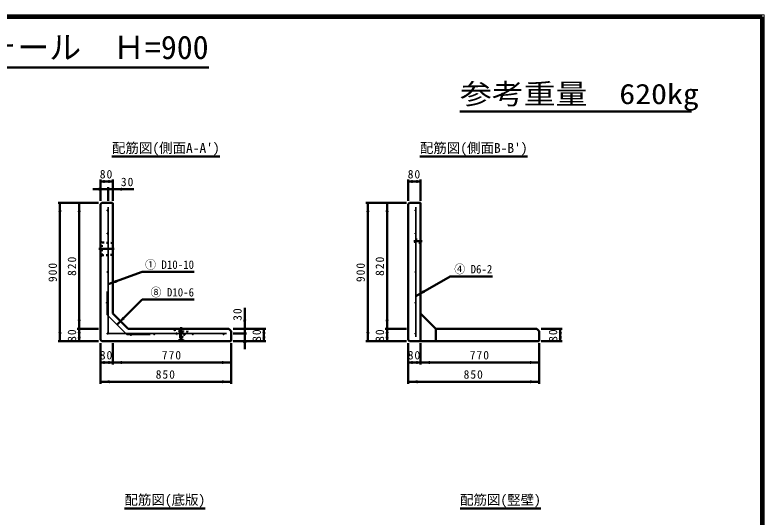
# Model space of a CAD drawing. Units: millimetres, scale not verified. Extents: x 100 to 4105, y 100 to 2870.
# Drawn here: x 2159 to 4105, y 1566 to 2870 of the extents above; entities that cross this region are included whole.
import ezdxf
from ezdxf.enums import TextEntityAlignment as Align

# ---------------------------------------------------------------- set-up
doc = ezdxf.new("R2010")
doc.units = ezdxf.units.MM
doc.header["$LTSCALE"] = 5
doc.linetypes.add('USER2', pattern=[13.4, 10, -1.2, 1, -1.2])
doc.linetypes.add('USER3', pattern=[2.2, 1, -1.2])
doc.layers.add('V-nasSTD', color=7, linetype='Continuous', lineweight=50)
doc.styles.add('ＭＳ ゴシック', font='')
doc.styles.get('ＭＳ ゴシック').set_extended_font_data('MS Gothic')

msp = doc.modelspace()

# ---------------------------------------------------------------- hatches: boundary and pattern name
at = {"layer": 'V-nasSTD'}
for points in [[(2404.744, 2437.517), (2404.744, 2433.517), (2380.744, 2437.517), (2404.744, 2441.517)], [(2388.744, 2437.517), (2388.744, 2441.517), (2412.744, 2437.517), (2388.744, 2433.517)], [(3204.744, 2437.517), (3204.744, 2433.517), (3180.744, 2437.517), (3204.744, 2441.517)], [(3188.744, 2437.517), (3188.744, 2441.517), (3212.744, 2437.517), (3188.744, 2433.517)], [(2376.744, 2417.517), (2376.744, 2421.517), (2400.744, 2417.517), (2376.744, 2413.517)], [(2436.744, 2417.517), (2436.744, 2413.517), (2412.744, 2417.517), (2436.744, 2421.517)], [(2275.744, 2358.517), (2271.744, 2358.517), (2275.744, 2382.517), (2279.744, 2358.517)], [(2325.744, 2358.517), (2321.744, 2358.517), (2325.744, 2382.517), (2329.744, 2358.517)], [(3075.744, 2358.517), (3071.744, 2358.517), (3075.744, 2382.517), (3079.744, 2358.517)], [(3125.744, 2358.517), (3121.744, 2358.517), (3125.744, 2382.517), (3129.744, 2358.517)], [(2423.297, 2178.725), (2424.665, 2174.966), (2400.744, 2170.517), (2421.929, 2182.484)], [(3221.529, 2151.917), (3223.529, 2148.453), (3200.744, 2139.917), (3219.529, 2155.381)], [(2441.229, 2083.002), (2444.058, 2080.173), (2424.259, 2066.031), (2438.401, 2085.83)], [(2325.744, 2078.517), (2329.744, 2078.517), (2325.744, 2054.517), (2321.744, 2078.517)], [(2755.744, 2078.517), (2759.744, 2078.517), (2755.744, 2054.517), (2751.744, 2078.517)], [(3125.744, 2078.517), (3129.744, 2078.517), (3125.744, 2054.517), (3121.744, 2078.517)], [(2275.744, 2046.517), (2279.744, 2046.517), (2275.744, 2022.517), (2271.744, 2046.517)], [(2325.744, 2030.517), (2321.744, 2030.517), (2325.744, 2054.517), (2329.744, 2030.517)], [(2325.744, 2046.517), (2329.744, 2046.517), (2325.744, 2022.517), (2321.744, 2046.517)], [(2805.744, 2030.517), (2801.744, 2030.517), (2805.744, 2054.517), (2809.744, 2030.517)], [(2805.744, 2046.517), (2809.744, 2046.517), (2805.744, 2022.517), (2801.744, 2046.517)], [(3075.744, 2046.517), (3079.744, 2046.517), (3075.744, 2022.517), (3071.744, 2046.517)], [(3125.744, 2030.517), (3121.744, 2030.517), (3125.744, 2054.517), (3129.744, 2030.517)], [(3125.744, 2046.517), (3129.744, 2046.517), (3125.744, 2022.517), (3121.744, 2046.517)], [(3575.744, 2030.517), (3571.744, 2030.517), (3575.744, 2054.517), (3579.744, 2030.517)], [(3575.744, 2046.517), (3579.744, 2046.517), (3575.744, 2022.517), (3571.744, 2046.517)], [(2755.744, 2018.517), (2751.744, 2018.517), (2755.744, 2042.517), (2759.744, 2018.517)], [(2404.744, 1967.517), (2404.744, 1963.517), (2380.744, 1967.517), (2404.744, 1971.517)], [(2388.744, 1967.517), (2388.744, 1971.517), (2412.744, 1967.517), (2388.744, 1963.517)], [(2436.744, 1967.517), (2436.744, 1963.517), (2412.744, 1967.517), (2436.744, 1971.517)], [(2696.744, 1967.517), (2696.744, 1971.517), (2720.744, 1967.517), (2696.744, 1963.517)], [(3204.744, 1967.517), (3204.744, 1963.517), (3180.744, 1967.517), (3204.744, 1971.517)], [(3188.744, 1967.517), (3188.744, 1971.517), (3212.744, 1967.517), (3188.744, 1963.517)], [(3236.744, 1967.517), (3236.744, 1963.517), (3212.744, 1967.517), (3236.744, 1971.517)], [(3496.744, 1967.517), (3496.744, 1971.517), (3520.744, 1967.517), (3496.744, 1963.517)], [(2404.744, 1917.517), (2404.744, 1913.517), (2380.744, 1917.517), (2404.744, 1921.517)], [(2696.744, 1917.517), (2696.744, 1921.517), (2720.744, 1917.517), (2696.744, 1913.517)], [(3204.744, 1917.517), (3204.744, 1913.517), (3180.744, 1917.517), (3204.744, 1921.517)], [(3496.744, 1917.517), (3496.744, 1921.517), (3520.744, 1917.517), (3496.744, 1913.517)]]:
    msp.add_hatch(color=256, dxfattribs=at).paths.add_polyline_path(points)

# ---------------------------------------------------------------- linework, layer by layer
at = {"layer": 'V-nasSTD', "lineweight": 100}
for p, q in [((4100, 2865), (105, 2865)), ((4100, 105), (4100, 2865))]:
    msp.add_line(p, q, dxfattribs=at)
at = {"layer": 'V-nasSTD'}
for p, q in [((1542.628, 2733.465), (2662.372, 2733.465)), ((3314.969, 2619.328), (3916.169, 2619.328)), ((2410.744, 2502.517), (2690.744, 2502.517)), ((3210.744, 2502.517), (3490.744, 2502.517)), ((2380.744, 2442.517), (2380.744, 2387.517)), ((2380.744, 2437.517), (2412.744, 2437.517)), ((2412.744, 2442.517), (2412.744, 2387.517)), ((3180.744, 2442.517), (3180.744, 2387.517)), ((3180.744, 2437.517), (3212.744, 2437.517)), ((3212.744, 2442.517), (3212.744, 2387.517)), ((2360.744, 2417.517), (2400.744, 2417.517)), ((2400.744, 2422.517), (2400.744, 2387.517)), ((2400.744, 2417.517), (2412.744, 2417.517)), ((2412.744, 2417.517), (2467.744, 2417.517)), ((2375.744, 2382.517), (2270.744, 2382.517)), ((2275.744, 2382.517), (2275.744, 2022.517)), ((2325.744, 2382.517), (2325.744, 2054.517)), ((2384.344, 2382.517), (2380.744, 2378.917)), ((2380.744, 2378.917), (2380.744, 2026.117)), ((2410.744, 2382.517), (2384.344, 2382.517)), ((2412.744, 2380.517), (2412.744, 2094.517)), ((3175.744, 2382.517), (3070.744, 2382.517)), ((3075.744, 2382.517), (3075.744, 2022.517)), ((3125.744, 2382.517), (3125.744, 2054.517)), ((3184.344, 2382.517), (3180.744, 2378.917)), ((3180.744, 2378.917), (3180.744, 2026.117)), ((3210.744, 2382.517), (3184.344, 2382.517)), ((3212.744, 2380.517), (3212.744, 2022.517)), ((2400.744, 2170.517), (2489.235, 2202.725)), ((2489.235, 2202.725), (2624.235, 2202.725)), ((3200.744, 2139.917), (3289.235, 2191.008)), ((3289.235, 2191.008), (3399.235, 2191.008)), ((2424.259, 2066.031), (2489.235, 2131.008)), ((2489.235, 2131.008), (2624.235, 2131.008)), ((2755.744, 2054.517), (2755.744, 2109.517)), ((2412.744, 2094.517), (2452.744, 2054.517)), ((3212.744, 2094.517), (3252.744, 2054.517)), ((2375.744, 2054.517), (2320.744, 2054.517)), ((2325.744, 2054.517), (2325.744, 2022.517)), ((2325.744, 2054.517), (2325.744, 2022.517)), ((2452.744, 2054.517), (2714.744, 2054.517)), ((2714.744, 2054.517), (2720.744, 2048.517)), ((2720.744, 2022.517), (2720.744, 2048.517)), ((2810.744, 2054.517), (2725.744, 2054.517)), ((2755.744, 2054.517), (2755.744, 2042.517)), ((2805.744, 2054.517), (2805.744, 2022.517)), ((3175.744, 2054.517), (3120.744, 2054.517)), ((3125.744, 2054.517), (3125.744, 2022.517)), ((3125.744, 2054.517), (3125.744, 2022.517)), ((3252.744, 2054.517), (3514.744, 2054.517)), ((3252.744, 2022.517), (3252.744, 2054.517)), ((3514.744, 2054.517), (3520.744, 2048.517)), ((3520.744, 2022.517), (3520.744, 2048.517)), ((3580.744, 2054.517), (3525.744, 2054.517)), ((3575.744, 2054.517), (3575.744, 2022.517)), ((2380.744, 2026.117), (2384.344, 2022.517)), ((2760.744, 2042.517), (2725.744, 2042.517)), ((2755.744, 2042.517), (2755.744, 2002.517)), ((3180.744, 2026.117), (3184.344, 2022.517)), ((2375.744, 2022.517), (2270.744, 2022.517)), ((2380.744, 1912.517), (2380.744, 2017.517)), ((2384.344, 2022.517), (2720.744, 2022.517)), ((2412.744, 1962.517), (2412.744, 2017.517)), ((2720.744, 1912.517), (2720.744, 2017.517)), ((2810.744, 2022.517), (2725.744, 2022.517)), ((3175.744, 2022.517), (3070.744, 2022.517)), ((3180.744, 1912.517), (3180.744, 2017.517)), ((3184.344, 2022.517), (3520.744, 2022.517)), ((3212.744, 1962.517), (3212.744, 2017.517)), ((3520.744, 1912.517), (3520.744, 2017.517)), ((3580.744, 2022.517), (3525.744, 2022.517)), ((2412.744, 1967.517), (2380.744, 1967.517)), ((2412.744, 1967.517), (2380.744, 1967.517)), ((2720.744, 1967.517), (2412.744, 1967.517)), ((3212.744, 1967.517), (3180.744, 1967.517)), ((3212.744, 1967.517), (3180.744, 1967.517)), ((3520.744, 1967.517), (3212.744, 1967.517)), ((2720.744, 1917.517), (2380.744, 1917.517)), ((3520.744, 1917.517), (3180.744, 1917.517)), ((2443.26, 1588.717), (2653.26, 1588.717)), ((3315.144, 1588.717), (3525.144, 1588.717))]:
    msp.add_line(p, q, dxfattribs=at)
at = {"layer": 'V-nasSTD', "lineweight": 35}
for p, q in [((2400.744, 2370.517), (2400.744, 2042.517)), ((3200.744, 2370.517), (3200.744, 2034.517)), ((2398.744, 2151.546), (2398.744, 2091.546)), ((2398.744, 2091.546), (2449.773, 2040.517)), ((2400.744, 2042.517), (2708.744, 2042.517)), ((2449.773, 2040.517), (2509.773, 2040.517))]:
    msp.add_line(p, q, dxfattribs=at)
at = {"layer": 'V-nasSTD', "linetype": 'USER3'}
for p, q in [((2412.744, 2287.517), (2412.744, 2317.517)), ((2384.744, 2279.517), (2380.744, 2283.117)), ((2412.744, 2277.517), (2384.744, 2279.517)), ((2384.744, 2245.517), (2384.744, 2279.517)), ((3198.744, 2278.517), (3198.744, 2286.517)), ((3198.744, 2286.517), (3212.744, 2286.517)), ((3212.744, 2278.517), (3198.744, 2278.517)), ((2384.744, 2245.517), (2380.744, 2241.917)), ((2384.744, 2245.517), (2412.744, 2247.517)), ((2585.744, 2050.517), (2595.744, 2050.517)), ((2585.744, 2050.517), (2585.744, 2047.717)), ((2585.744, 2047.717), (2587.944, 2046.517)), ((2585.744, 2047.717), (2595.744, 2047.717)), ((2587.944, 2046.517), (2587.944, 2026.517)), ((2587.944, 2046.517), (2593.544, 2046.517)), ((2593.544, 2046.517), (2595.744, 2047.717)), ((2593.544, 2046.517), (2593.544, 2026.517)), ((2595.744, 2050.517), (2595.744, 2047.717)), ((2583.744, 2024.517), (2587.944, 2026.517)), ((2583.744, 2024.517), (2583.744, 2023.317)), ((2583.744, 2024.517), (2597.744, 2024.517)), ((2587.944, 2026.517), (2593.544, 2026.517)), ((2593.544, 2026.517), (2597.744, 2024.517)), ((2597.744, 2024.517), (2597.744, 2023.317)), ((2583.744, 2023.317), (2597.744, 2023.317))]:
    msp.add_line(p, q, dxfattribs=at)
at = {"layer": 'V-nasSTD', "linetype": 'USER2'}
for p, q in [((3194.744, 2282.517), (3216.744, 2282.517)), ((2416.744, 2262.517), (2376.744, 2262.517)), ((2590.744, 2059.517), (2590.744, 2029.517))]:
    msp.add_line(p, q, dxfattribs=at)
at = {"layer": 'V-nasSTD', "lineweight": 13}
msp.add_lwpolyline([(100, 100), (100, 2870), (4105, 2870), (4105, 100)], close=True, dxfattribs=at)
at = {"layer": 'V-nasSTD', "lineweight": 35}
for centre in [(2399.544, 2362.517), (3199.544, 2362.517), (2399.544, 2302.517), (3199.544, 2302.517), (2399.544, 2202.517), (3199.544, 2202.517), (2397.544, 2122.517), (3199.544, 2122.517), (2399.544, 2042.517), (3199.544, 2042.517), (2460.744, 2039.317), (2520.744, 2041.317), (2620.744, 2041.317), (2700.744, 2041.317)]:
    msp.add_circle(centre, 1.2, dxfattribs=at)
at = {"layer": 'V-nasSTD'}
for centre in [(2410.744, 2380.517), (3210.744, 2380.517)]:
    msp.add_arc(centre, 2, 0, 90, dxfattribs=at)
at = {"layer": 'V-nasSTD', "linetype": 'USER3'}
msp.add_arc((2590.744, 2054.517), 17.2, 180, 0, dxfattribs=at)

# ---------------------------------------------------------------- texts
at = {"layer": 'V-nasSTD', "style": 'ＭＳ ゴシック'}
for s, height, p in [('1ｓｔタッチウォール  Ｈ=900', 60.81, (2102.5, 2816.409)), ("配筋図(側面A-A')", 25.66, (2550.744, 2537.517)), ("配筋図(側面B-B')", 25.66, (3350.744, 2537.517)), ('配筋図(底版)', 25.66, (2548.26, 1623.717)), ('配筋図(竪壁)', 25.66, (3420.144, 1623.717))]:
    msp.add_text(s, height=height, dxfattribs=at).set_placement(p, align=Align.TOP_CENTER)
at = {"layer": 'V-nasSTD', "style": 'ＭＳ ゴシック', "width": 1.15}
msp.add_text('参考重量\u3000620kg', height=52.79, dxfattribs=at).set_placement((3314.969, 2691.328), align=Align.TOP_LEFT)
at = {"layer": 'V-nasSTD', "style": 'ＭＳ ゴシック', "width": 0.95}
for s, p in [('① D10-10', (2560.52, 2232.533)), ('④ D6-2', (3349.679, 2220.816)), ('⑧ D10-6', (2567.6, 2160.816))]:
    msp.add_text(s, height=21.85, dxfattribs=at).set_placement(p, align=Align.TOP_CENTER)
at = {"layer": 'V-nasSTD', "char_height": 21.99, "attachment_point": 2, "style": 'ＭＳ ゴシック'}
for s, insert in [('\\T1.17;80', (2396.744, 2467.517)), ('\\T1.17;80', (3196.744, 2467.517)), ('\\T1.17;30', (2451.494, 2447.517)), ('\\T1.17;80', (2396.744, 1997.517)), ('\\T1.17;770', (2566.744, 1997.517)), ('\\T1.17;80', (3196.744, 1997.517)), ('\\T1.17;770', (3366.744, 1997.517)), ('\\T1.17;850', (2550.744, 1947.517)), ('\\T1.17;850', (3350.744, 1947.517))]:
    msp.add_mtext(s, dxfattribs=dict(at, insert=insert))
at = {"layer": 'V-nasSTD', "char_height": 21.99, "attachment_point": 2, "rotation": 90, "style": 'ＭＳ ゴシック'}
for s, insert in [('\\T1.17;820', (2295.744, 2218.517)), ('\\T1.17;820', (3095.744, 2218.517)), ('\\T1.17;900', (2245.744, 2202.517)), ('\\T1.17;900', (3045.744, 2202.517)), ('\\T1.17;30', (2725.744, 2093.267)), ('\\T1.17;80', (2295.744, 2038.516)), ('\\T1.17;80', (2775.744, 2038.516)), ('\\T1.17;80', (3095.744, 2038.516)), ('\\T1.17;80', (3545.744, 2038.516))]:
    msp.add_mtext(s, dxfattribs=dict(at, insert=insert))

doc.saveas('drawing.dxf')
